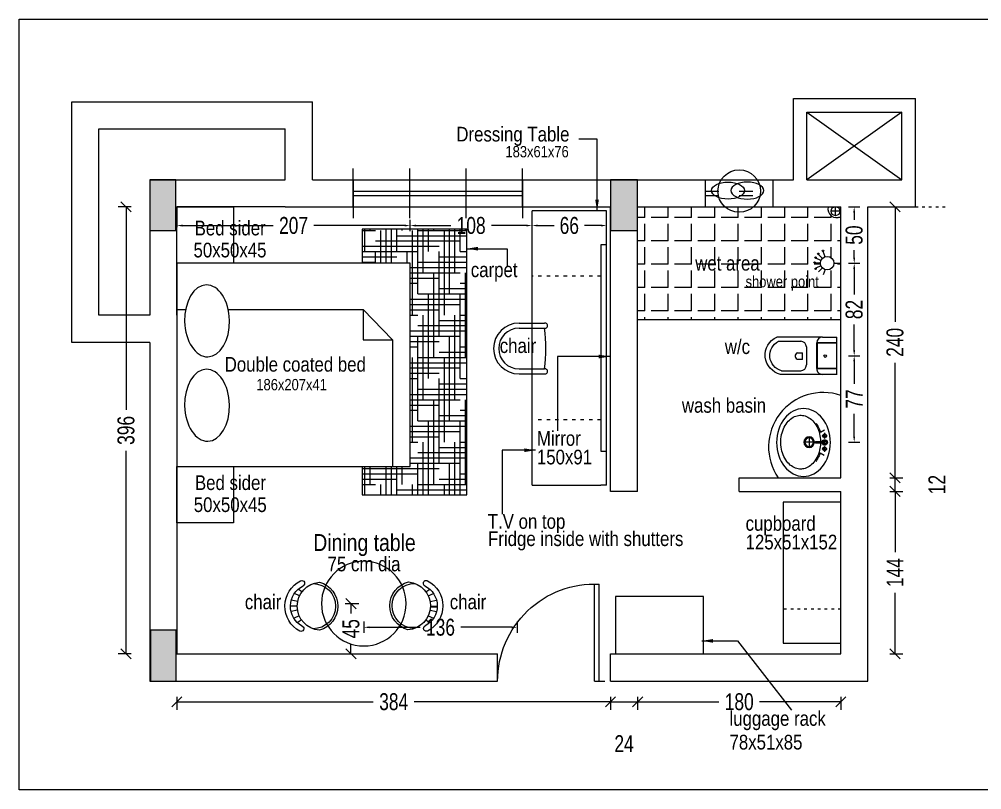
# Model space of a CAD drawing. Header units: inches. Extents: x 84447 to 86181, y 70212 to 70894.
# Drawn here: x 84447 to 85299, y 70212 to 70894 of the extents above; entities that cross this region are included whole.
import ezdxf

# ---------------------------------------------------------------- set-up
doc = ezdxf.new("R2010")
doc.units = ezdxf.units.IN
doc.header["$MEASUREMENT"] = 0
doc.header["$PDMODE"] = 2
doc.linetypes.add('ACAD_ISO03W100', pattern=[30, 12, -18])
doc.layers.add('A-DOOR', color=6, linetype='Continuous')
doc.layers.add('te', color=3, linetype='Continuous')
for name, color, linetype, lineweight in [('Carpet', 9, 'Continuous', 9), ('DIMEN', 4, 'Continuous', 9), ('dimension', 255, 'Continuous', 20), ('furniture', 30, 'Continuous', 15), ('light point', 230, 'Continuous', 20), ('LIGHTNING', 2, 'Continuous', 5), ('sanitary', 5, 'Continuous', 9), ('top plan', 11, 'Continuous', 0), ('win', 1, 'Continuous', 9), ('window', 2, 'Continuous', 13)]:
    doc.layers.add(name, color=color, linetype=linetype, lineweight=lineweight)
doc.styles.get("Standard").update_dxf_attribs({"font": 'swisscl.ttf'})
doc.styles.add('SU2', font='ARIALN.TTF')
doc.dimstyles.new('Copy(2) of Standard', dxfattribs={"dimtxt": 15, "dimasz": 9, "dimexe": 7, "dimexo": 0, "dimgap": 5, "dimtad": 0, "dimdec": 0, "dimzin": 0, "dimdsep": 46, "dimtxsty": 'Standard', "dimblk": 'OBLIQUE', "dimcen": 0.09, "dimclrd": 21, "dimclre": 21, "dimclrt": 230, "dimadec": 0, "dimazin": 0, "dimtfac": 1, "dimtdec": 0, "dimtofl": 0, "dimtmove": 2, "dimatfit": 3, "dimfxl": 0, "dimtolj": 1, "dimtzin": 0, "dimarcsym": 0})
doc.dimstyles.get("Standard").update_dxf_attribs({"dimtxt": 35, "dimasz": 10, "dimexe": 10, "dimexo": 0, "dimgap": 5, "dimtad": 0, "dimdec": 0, "dimzin": 0, "dimdsep": 46, "dimtxsty": 'Standard', "dimcen": 0.09, "dimclrd": 256, "dimclre": 256, "dimclrt": 5, "dimadec": 0, "dimazin": 0, "dimtfac": 1, "dimtdec": 0, "dimtofl": 0, "dimtmove": 2, "dimatfit": 3, "dimfxl": 0, "dimtolj": 1, "dimtzin": 0, "dimarcsym": 0})

# ---------------------------------------------------------------- blocks, each defined once
blk = doc.blocks.new('A$C243461EC')
at = {"layer": 'window', "lineweight": 20}
for p, q in [((5, 0), (5, 83.54)), ((8.84, 0), (8.84, 83.54)), ((8.84, 0), (0, 0))]:
    blk.add_line(p, q, dxfattribs=at)
blk.add_arc((8.84, 0), 83.54, 359.99774, 92.63361, dxfattribs=at)
blk = doc.blocks.new('A$C4F3E53AA')
at = {"lineweight": 13}
blk.add_hatch(color=256, dxfattribs=at).paths.add_polyline_path([(23, 45), (0, 45), (0, 0), (23, 0)])
blk.add_lwpolyline([(0, 0), (23, 0), (23, 45), (0, 45)], close=True, dxfattribs=at)
blk = doc.blocks.new('A$C215045FB')
at = {"layer": 'furniture'}
blk.add_circle((24.42, 18.83), 18.83, dxfattribs=at)
blk.add_ellipse((14.48, 19.25), major_axis=(14.48, 0), ratio=0.523743, dxfattribs=at)
at = {"layer": 'furniture', "extrusion": (0, 0, -1)}
blk.add_ellipse((31.6, 19.25), major_axis=(-14.48, 0), ratio=0.523743, dxfattribs=at)
blk = doc.blocks.new('BED')
at = {"layer": 'furniture'}
h = blk.add_hatch(dxfattribs=at)
h.set_pattern_fill('HOUND', color=256, scale=75, style=0)
h.set_pattern_definition([(0, (-70562.6477, -77286.408), (18.75, 4.6875), [75, -37.5]), (90, (-70562.6477, -77286.408), (-4.6875, -18.75), [75, -37.5])])
h.paths.add_polyline_path([(0, 235.27), (-92.6, 235.27), (-92.6, 205.09), (-50.07, 205.09), (-50.07, 25.09), (-92.6, 25.09), (-92.6, 0), (0, 0)])
for p, q in [((-50.07, 205.09), (-256.71, 205.09)), ((-256.71, 205.09), (-256.71, 25.09)), ((-50.07, 25.09), (-50.07, 205.09)), ((-256.71, 164.19), (-248.97, 164.19)), ((-211.27, 164.19), (-91.8, 164.19)), ((-91.8, 164.19), (-91.8, 137.45)), ((-65.72, 137.45), (-91.8, 164.19)), ((-91.8, 137.45), (-65.72, 137.45)), ((-65.72, 137.45), (-65.72, 25.09)), ((-256.71, 25.09), (-50.07, 25.09))]:
    blk.add_line(p, q, dxfattribs=at)
for points in [[(-256.71, 255.09), (-206.71, 255.09), (-206.71, 205.09), (-256.71, 205.09)], [(-256.71, 25.09), (-206.71, 25.09), (-206.71, -24.91), (-256.71, -24.91)]]:
    blk.add_lwpolyline(points, close=True, dxfattribs=at)
blk.add_lwpolyline([(-92.6, 25.09), (-92.6, 0), (0, 0), (0, 235.27), (-92.6, 235.27), (-92.6, 205.09)], dxfattribs=at)
at = {"layer": 'furniture', "extrusion": (0, 0, -1)}
for centre in [(-229.98, 154.12), (-229.98, 79.37)]:
    blk.add_ellipse(centre, major_axis=(0.74, -31.86), ratio=0.623292, start_param=3.141593, end_param=9.424778, dxfattribs=at)
blk = doc.blocks.new('A$C19484D6F')
at = {"layer": 'sanitary', "linetype": 'Continuous'}
for p, q in [((0, 63.3), (0, 63.24)), ((0, 62.49), (33.02, 62.49)), ((0, 62.49), (0, 49.79)), ((5.08, 44.71), (5.08, 62.43)), ((5.35, 45.56), (5.35, 62.49)), ((27.82, 45.56), (27.82, 62.49)), ((28.19, 44.74), (28.19, 62.49)), ((33.02, 49.79), (33.02, 62.49)), ((0, 49.79), (0, 12.75)), ((5.08, 44.71), (27.94, 44.71)), ((5.16, 45.56), (28.19, 45.56)), ((33.02, 49.79), (33.02, 9.36)), ((24.25, 35.63), (8.33, 35.63)), ((3.25, 13.55), (3.25, 30.55)), ((13.25, 32.05), (19.02, 32.05)), ((13.35, 28.28), (13.35, 32.07)), ((19.18, 27.86), (19.18, 32.07)), ((29.33, 10.92), (29.33, 30.55))]:
    blk.add_line(p, q, dxfattribs=at)
for centre, radius, start, end in [((17.09, 16.69), 17.54, 192.97464, 335.2991), ((16.79, 17.22), 14.03, 195.14763, 333.33708)]:
    blk.add_arc(centre, radius, start, end, dxfattribs=at)
at = {"layer": 'sanitary', "linetype": 'Continuous', "extrusion": (0, 0, -1)}
for centre, major_axis, start_param, end_param in [((16.23, 52.35), (-0.844, 0.844), 0.785398, 7.068583), ((5.08, 49.79), (3.59, 3.59), 2.356194, 3.926991), ((27.94, 49.79), (3.59, 3.59), 0.785398, 2.356194), ((8.33, 30.55), (3.59, 3.59), 3.926991, 5.497787), ((24.25, 30.55), (-3.59, 3.59), 0.785398, 2.356194), ((16.32, 28.57), (-2.08, 2.08), 2.602522, 5.497787)]:
    blk.add_ellipse(centre, major_axis=major_axis, ratio=1, start_param=start_param, end_param=end_param, dxfattribs=at)
blk = doc.blocks.new('A$C65EB3B30')
at = {"layer": 'sanitary'}
for p, q in [((3.44, 0), (-3.44, 0)), ((0, -3.44), (0, 3.44)), ((-0.69, -9.07), (-0.68, -4.77)), ((0.5, -4.77), (0.49, -9.07)), ((-6.82, -7.21), (-8.45, -9.88)), ((-4.96, -9.93), (-5.28, -9.93)), ((-4.96, -10.23), (-5.28, -10.23)), ((-4.54, -9.51), (-4.54, -9.19)), ((-4.54, -10.65), (-4.54, -10.97)), ((-4.25, -10.65), (-4.25, -10.97)), ((-4.24, -9.52), (-4.24, -9.2)), ((-3.83, -10.23), (-3.51, -10.23)), ((-3.82, -9.94), (-3.51, -9.94)), ((3.62, -9.95), (3.3, -9.95)), ((3.61, -10.25), (3.3, -10.25)), ((4.03, -10.67), (4.03, -10.99)), ((4.04, -9.53), (4.04, -9.22)), ((4.33, -9.54), (4.33, -9.22)), ((4.33, -10.67), (4.33, -10.99)), ((4.75, -9.96), (5.07, -9.96)), ((4.75, -10.25), (5.07, -10.25)), ((6.49, -7.32), (8.13, -10))]:
    blk.add_line(p, q, dxfattribs=at)
at = {"layer": 'sanitary', "extrusion": (0, 0, -1)}
for centre, major_axis, ratio, start_param, end_param in [((-0.2, 3.62), (22.04, 0), 0.793103, 3.141593, 9.424778), ((0, 0), (2.43, -2.43), 1, 3.926991, 10.210176), ((0, 0), (1.95, -1.95), 1, 3.926991, 10.210176), ((-0.09, -4.77), (-0.418, -0.418), 1, 0.787847, 3.92944), ((-5.58, -10.08), (0.234, -0.234), 1, 3.926991, 10.210176), ((-4.39, -10.08), (0.837, -0.837), 1, 2.641984, 3.648524), ((-4.39, -10.08), (0.837, -0.837), 1, 1.053848, 2.083044), ((-4.39, -10.08), (-0.418, -0.418), 1, 2.356194490191823, 8.639379797371408), ((-4.4, -11.27), (-0.234, -0.234), 1, 2.356194490165267, 8.639379797344853), ((-4.39, -8.9), (-0.234, -0.234), 1, 2.356194490165267, 8.639379797344853), ((-4.39, -10.08), (-0.837, -0.837), 1, 4.216394, 5.22236), ((-4.39, -10.08), (0.837, -0.837), 1, 4.210787, 5.222527), ((-3.21, -10.09), (-0.234, -0.234), 1, 2.356194490165714, 8.6393797973453), ((-0.11, -10.09), (-1.25, -1.25), 1, 2.701625, 8.299052), ((-0.11, -10.09), (-0.837, -0.837), 1, 2.888231, 8.113961), ((-0.11, -10.09), (0.418, -0.418), 1, 3.926991, 10.210176), ((3, -10.1), (-0.234, -0.234), 1, 2.356194490166713, 8.6393797973463), ((4.18, -10.1), (0.837, -0.837), 1, 1.069194, 2.080934), ((4.18, -10.1), (0.837, -0.837), 1, 2.645599, 3.651564), ((4.18, -10.1), (-0.418, -0.418), 1, 2.356194490191823, 8.639379797371408), ((4.18, -11.29), (0.234, -0.234), 1, 3.926991, 10.210176), ((4.19, -8.92), (0.234, -0.234), 1, 3.926991, 10.210176), ((4.18, -10.1), (-0.837, -0.837), 1, 2.624644, 3.65384), ((4.18, -10.1), (0.837, -0.837), 1, 5.783577, 6.790117), ((5.37, -10.11), (0.234, -0.234), 1, 3.926991, 10.210176)]:
    blk.add_ellipse(centre, major_axis=major_axis, ratio=ratio, start_param=start_param, end_param=end_param, dxfattribs=at)
at = {"layer": 'sanitary'}
for points, knots in [([(-0.69, -7.45), (-2.24, -7.4), (-3.79, -7.2), (-6.98, -6.44), (-8.6, -5.83), (-11.5, -4.31), (-12.77, -3.4), (-14.87, -1.38), (-15.69, -0.29), (-16.88, 1.96), (-17.24, 3.11), (-17.44, 4.66), (-17.47, 5.06), (-17.47, 5.46), (-17.47, 6.61), (-17.26, 7.76), (-16.39, 10.04), (-15.72, 11.17), (-13.94, 13.29), (-12.81, 14.28), (-10.17, 16), (-8.65, 16.73), (-5.37, 17.81), (-3.61, 18.16), (-0.01, 18.45), (1.81, 18.38), (5.35, 17.82), (7.05, 17.34), (10.15, 16.03), (11.55, 15.2), (13.93, 13.32), (14.91, 12.27), (16.4, 10.07), (16.91, 8.93), (17.49, 6.63), (17.56, 5.48), (17.28, 3.18), (16.93, 2.03), (15.76, -0.22), (14.95, -1.32), (12.87, -3.34), (11.6, -4.26), (8.72, -5.79), (7.1, -6.41), (3.81, -7.21), (2.16, -7.42), (0.49, -7.46)], [4.750483, 4.750483, 4.750483, 4.750483, 5.003724, 5.003724, 5.298061, 5.298061, 5.592397, 5.592397, 5.886734, 5.886734, 6.181071, 6.181071, 6.283185, 6.283185, 6.283185, 6.577522, 6.577522, 6.871859, 6.871859, 7.166195, 7.166195, 7.460532, 7.460532, 7.754869, 7.754869, 8.049206, 8.049206, 8.343542, 8.343542, 8.637879, 8.637879, 8.932216, 8.932216, 9.226552, 9.226552, 9.520889, 9.520889, 9.815226, 9.815226, 10.109563, 10.109563, 10.403899, 10.403899, 10.698236, 10.698236, 10.969434, 10.969434, 10.969434, 10.969434]), ([(-6.82, -7.21), (-7.79, -6.92), (-8.72, -6.56), (-10.66, -5.65), (-11.65, -5.07), (-12.54, -4.43)], [5.0810057, 5.0810057, 5.0810057, 5.0810057, 5.2468781, 5.2468781, 5.4466416, 5.4466416, 5.4466416, 5.4466416]), ([(12.37, -4.57), (11.78, -4.97), (11.16, -5.35), (9.27, -6.36), (7.92, -6.91), (6.49, -7.32)], [3.9928489, 3.9928489, 3.9928489, 3.9928489, 4.1215289, 4.1215289, 4.3636767, 4.3636767, 4.3636767, 4.3636767])]:
    blk.add_open_spline(points, degree=3, knots=knots, dxfattribs=at)
blk = doc.blocks.new('*D209')
at = {"layer": 'Defpoints', "color": 0, "transparency": 16777216}
for p in [(85121.21, 70728.18), (85121.21, 70678.18), (85186.26, 70678.18)]:
    blk.add_point(p, dxfattribs=at)
at = {"layer": 'DIMEN', "lineweight": -2, "transparency": 16777216}
for p, q in [((85181.26, 70728.18), (85191.26, 70728.18)), ((85186.26, 70723.18), (85186.26, 70716.59)), ((85186.26, 70683.18), (85186.26, 70689.77)), ((85181.26, 70678.18), (85191.26, 70678.18))]:
    blk.add_line(p, q, dxfattribs=at)
at = {"layer": 'DIMEN', "transparency": 16777216}
for points in [[(85185.43, 70723.18), (85187.1, 70723.18), (85186.26, 70728.18)], [(85185.43, 70683.18), (85187.1, 70683.18), (85186.26, 70678.18)]]:
    blk.add_solid(points, dxfattribs=at)
at = {"layer": 'DIMEN', "color": 5, "transparency": 16777216, "insert": (85186.26, 70703.18), "char_height": 15, "attachment_point": 5, "rotation": 90}
blk.add_mtext('\\A1;50', dxfattribs=at)
blk = doc.blocks.new('*D210')
at = {"layer": 'Defpoints', "color": 0, "transparency": 16777216}
for p in [(85121.21, 70678.18), (85117.58, 70596.32), (85186.26, 70596.32)]:
    blk.add_point(p, dxfattribs=at)
at = {"layer": 'DIMEN', "lineweight": -2, "transparency": 16777216}
for p, q in [((85181.26, 70678.18), (85191.26, 70678.18)), ((85186.26, 70673.18), (85186.26, 70650.64)), ((85186.26, 70601.32), (85186.26, 70623.85)), ((85181.26, 70596.32), (85191.26, 70596.32))]:
    blk.add_line(p, q, dxfattribs=at)
at = {"layer": 'DIMEN', "transparency": 16777216}
for points in [[(85185.43, 70673.18), (85187.1, 70673.18), (85186.26, 70678.18)], [(85185.43, 70601.32), (85187.1, 70601.32), (85186.26, 70596.32)]]:
    blk.add_solid(points, dxfattribs=at)
at = {"layer": 'DIMEN', "color": 5, "transparency": 16777216, "insert": (85186.26, 70637.25), "char_height": 15, "attachment_point": 5, "rotation": 90}
blk.add_mtext('\\A1;82', dxfattribs=at)
blk = doc.blocks.new('*D211')
at = {"layer": 'Defpoints', "color": 0, "transparency": 16777216}
for p in [(85117.58, 70596.32), (85093.08, 70519.73), (85186.26, 70519.73)]:
    blk.add_point(p, dxfattribs=at)
at = {"layer": 'DIMEN', "lineweight": -2, "transparency": 16777216}
for p, q in [((85181.26, 70596.32), (85191.26, 70596.32)), ((85186.26, 70591.32), (85186.26, 70571.31)), ((85186.26, 70524.73), (85186.26, 70544.73)), ((85181.26, 70519.73), (85191.26, 70519.73))]:
    blk.add_line(p, q, dxfattribs=at)
at = {"layer": 'DIMEN', "transparency": 16777216}
for points in [[(85185.43, 70591.32), (85187.1, 70591.32), (85186.26, 70596.32)], [(85185.43, 70524.73), (85187.1, 70524.73), (85186.26, 70519.73)]]:
    blk.add_solid(points, dxfattribs=at)
at = {"layer": 'DIMEN', "color": 5, "transparency": 16777216, "insert": (85186.26, 70558.02), "char_height": 15, "attachment_point": 5, "rotation": 90}
blk.add_mtext('\\A1;77', dxfattribs=at)
blk = doc.blocks.new('A$C09605BBA')
at = {"layer": 'furniture'}
for p, q in [((12.95, 44.42), (8.32, 46.54)), ((14.97, 47.94), (11.6, 50.34)), ((124.82, 47.83), (128.16, 50.27)), ((126.9, 44.34), (131.49, 46.52)), ((11.02, 35.28), (4.98, 35.19)), ((5.01, 34.39), (11.05, 34.48)), ((11.38, 39.45), (5.63, 40.52)), ((128.54, 39.39), (134.27, 40.54)), ((128.95, 35.22), (134.99, 35.22)), ((11.37, 31.71), (5.62, 30.65)), ((12.94, 26.73), (8.31, 24.62)), ((127.15, 26.65), (131.81, 24.61)), ((128.65, 31.65), (134.41, 30.67)), ((14.96, 23.22), (11.59, 20.82)), ((125.17, 23.11), (128.58, 20.76))]:
    blk.add_line(p, q, dxfattribs=at)
blk.add_circle((70.02, 37.5), 37.5, dxfattribs=at)
for centre, radius, start, end in [((24.98, 35.47), 25, 116.92647, 242.87385), ((24.98, 35.47), 20, 116.92647, 242.42677), ((32.33, 35.57), 21.31, 95.19873, 266.39016), ((14.79, 55.53), 2.5, 296.92647, 116.92647), ((24.98, 35.47), 20, 270.79444, 90.79444), ((24.98, 35.47), 22, 285.84839, 75.7405), ((114.99, 35.22), 22, 105.05395, 254.94605), ((114.99, 35.22), 20, 90, 270), ((107.64, 35.22), 21.31, 274.40429, 85.59571), ((124.9, 55.42), 2.5, 63.86798, 243.86798), ((114.99, 35.22), 20, 298.36767, 63.86798), ((114.99, 35.22), 25, 297.9206, 63.86798), ((14.65, 15.48), 2.5, 244.69509, 64.62756), ((125.6, 15.38), 2.5, 116.16688, 296.09935)]:
    blk.add_arc(centre, radius, start, end, dxfattribs=at)
blk = doc.blocks.new('dress')
at = {"layer": 'furniture'}
for p, q in [((-63.5, 0), (-63.5, 243)), ((-2.5, 243), (-63.5, 243)), ((2.5, 243), (-2.5, 243)), ((2.5, 0), (2.5, 243)), ((-75.04, 143.52), (-52.54, 143.52)), ((-75.04, 139.02), (-52.54, 139.02)), ((-75.04, 103.02), (-52.54, 103.02)), ((-75.04, 98.52), (-52.54, 98.52)), ((-63.5, 0), (-2.5, 0)), ((2.5, 0), (-2.5, 0))]:
    blk.add_line(p, q, dxfattribs=at)
for centre, radius, start, end in [((-75.04, 121.02), 22.5, 90, 270), ((-75.04, 121.02), 18, 90, 270), ((-52.05, 141.27), 2.3, 257.80289, 102.19711), ((-169.06, 121.02), 117.91, 351.21865, 8.78135), ((-52.05, 100.77), 2.3, 257.80289, 102.19711)]:
    blk.add_arc(centre, radius, start, end, dxfattribs=at)
at = {"layer": 'LIGHTNING', "linetype": 'ACAD_ISO03W100', "ltscale": 0.25}
for p, q in [((-2.5, 185), (-63.5, 185)), ((-2.5, 58), (-62.5, 58))]:
    blk.add_line(p, q, dxfattribs=at)
at = {"layer": 'win'}
blk.add_lwpolyline([(-2.5, 213), (-2.5, 30), (2.5, 30), (2.5, 213)], close=True, dxfattribs=at)
blk = doc.blocks.new('*D212')
at = {"layer": 'Defpoints', "color": 0, "transparency": 16777216}
for p in [(84793.08, 70711.62), (84586.44, 70580.87), (84793.08, 70580.87)]:
    blk.add_point(p, dxfattribs=at)
at = {"layer": 'DIMEN', "lineweight": -2, "transparency": 16777216}
for p, q in [((84586.44, 70706.62), (84586.44, 70716.62)), ((84793.08, 70706.62), (84793.08, 70716.62)), ((84591.44, 70711.62), (84671.73, 70711.62)), ((84788.08, 70711.62), (84707.79, 70711.62))]:
    blk.add_line(p, q, dxfattribs=at)
at = {"layer": 'DIMEN', "transparency": 16777216}
for points in [[(84591.44, 70712.46), (84591.44, 70710.79), (84586.44, 70711.62)], [(84788.08, 70712.46), (84788.08, 70710.79), (84793.08, 70711.62)]]:
    blk.add_solid(points, dxfattribs=at)
at = {"layer": 'DIMEN', "color": 5, "transparency": 16777216, "insert": (84689.76, 70711.62), "char_height": 15, "attachment_point": 5}
blk.add_mtext('\\A1;207', dxfattribs=at)
blk = doc.blocks.new('*D213')
at = {"layer": 'Defpoints', "color": 0, "transparency": 16777216}
for p in [(84900.96, 70711.62), (84900.96, 70632.46), (84793.08, 70580.87)]:
    blk.add_point(p, dxfattribs=at)
at = {"layer": 'DIMEN', "lineweight": -2, "transparency": 16777216}
for p, q in [((84793.08, 70706.62), (84793.08, 70716.62)), ((84900.96, 70706.62), (84900.96, 70716.62)), ((84798.08, 70711.62), (84829.1, 70711.62)), ((84895.96, 70711.62), (84864.94, 70711.62))]:
    blk.add_line(p, q, dxfattribs=at)
at = {"layer": 'DIMEN', "transparency": 16777216}
for points in [[(84798.08, 70712.46), (84798.08, 70710.79), (84793.08, 70711.62)], [(84895.96, 70712.46), (84895.96, 70710.79), (84900.96, 70711.62)]]:
    blk.add_solid(points, dxfattribs=at)
at = {"layer": 'DIMEN', "color": 5, "transparency": 16777216, "insert": (84847.02, 70711.62), "char_height": 15, "attachment_point": 5}
blk.add_mtext('\\A1;108', dxfattribs=at)
blk = doc.blocks.new('*D214')
at = {"layer": 'Defpoints', "color": 0, "transparency": 16777216}
for p in [(84966.96, 70711.62), (84900.96, 70632.46), (84966.96, 70632.46)]:
    blk.add_point(p, dxfattribs=at)
at = {"layer": 'DIMEN', "lineweight": -2, "transparency": 16777216}
for p, q in [((84900.96, 70706.62), (84900.96, 70716.62)), ((84966.96, 70706.62), (84966.96, 70716.62)), ((84905.96, 70711.62), (84920.52, 70711.62)), ((84961.96, 70711.62), (84947.39, 70711.62))]:
    blk.add_line(p, q, dxfattribs=at)
at = {"layer": 'DIMEN', "transparency": 16777216}
for points in [[(84905.96, 70712.46), (84905.96, 70710.79), (84900.96, 70711.62)], [(84961.96, 70712.46), (84961.96, 70710.79), (84966.96, 70711.62)]]:
    blk.add_solid(points, dxfattribs=at)
at = {"layer": 'DIMEN', "color": 5, "transparency": 16777216, "insert": (84933.96, 70711.62), "char_height": 15, "attachment_point": 5}
blk.add_mtext('\\A1;66', dxfattribs=at)
blk = doc.blocks.new('*D215')
at = {"layer": 'Defpoints', "color": 0, "transparency": 16777216}
for p in [(84751.87, 70380.72), (84887.88, 70376.74), (84751.87, 70355.75)]:
    blk.add_point(p, dxfattribs=at)
at = {"layer": 'DIMEN', "lineweight": -2, "transparency": 16777216}
for p, q in [((84751.87, 70360.75), (84751.87, 70350.75)), ((84756.87, 70355.75), (84801.94, 70355.75)), ((84882.88, 70355.75), (84837.81, 70355.75)), ((84887.88, 70360.75), (84887.88, 70350.75))]:
    blk.add_line(p, q, dxfattribs=at)
at = {"layer": 'DIMEN', "transparency": 16777216}
for points in [[(84756.87, 70356.58), (84756.87, 70354.92), (84751.87, 70355.75)], [(84882.88, 70356.58), (84882.88, 70354.92), (84887.88, 70355.75)]]:
    blk.add_solid(points, dxfattribs=at)
at = {"layer": 'DIMEN', "color": 5, "transparency": 16777216, "insert": (84819.88, 70355.75), "char_height": 15, "attachment_point": 5}
blk.add_mtext('\\A1;136', dxfattribs=at)
blk = doc.blocks.new('_Oblique')
at = {"color": 0, "linetype": 'ByBlock', "lineweight": -2}
blk.add_line((-0.5, -0.5), (0.5, 0.5), dxfattribs=at)
blk = doc.blocks.new('*D216')
at = {"layer": 'Defpoints', "color": 0, "transparency": 16777216}
for p in [(84733.68, 70376.72), (84740.59, 70376.72), (84735.18, 70332.18)]:
    blk.add_point(p, dxfattribs=at)
at = {"layer": 'furniture', "color": 21, "lineweight": -2, "transparency": 16777216}
for p, q in [((84735.59, 70376.72), (84747.59, 70376.72)), ((84740.59, 70376.72), (84740.59, 70367.93)), ((84740.59, 70332.18), (84740.59, 70340.97)), ((84735.59, 70332.18), (84747.59, 70332.18))]:
    blk.add_line(p, q, dxfattribs=at)
at = {"layer": 'furniture', "color": 21, "lineweight": -2, "transparency": 16777216, "xscale": 9, "yscale": 9, "zscale": 9}
for p, rotation in [((84740.59, 70376.72), 90), ((84740.59, 70332.18), 270)]:
    blk.add_blockref('_Oblique', p, dxfattribs=dict(at, rotation=rotation))
at = {"layer": 'furniture', "color": 230, "transparency": 16777216, "insert": (84740.59, 70354.45), "char_height": 15, "attachment_point": 5, "rotation": 90}
blk.add_mtext('\\A1;45', dxfattribs=at)
blk = doc.blocks.new('*D367')
at = {"layer": 'Defpoints', "color": 0, "transparency": 16777216}
for p in [(84541.4, 70728.18), (84586.44, 70728.18), (84586.44, 70332.18)]:
    blk.add_point(p, dxfattribs=at)
at = {"layer": 'dimension', "color": 21, "lineweight": -2, "transparency": 16777216}
for p, q in [((84545.9, 70728.18), (84534.4, 70728.18)), ((84541.4, 70728.18), (84541.4, 70548.29)), ((84541.4, 70332.18), (84541.4, 70512.07)), ((84545.9, 70332.18), (84534.4, 70332.18))]:
    blk.add_line(p, q, dxfattribs=at)
at = {"layer": 'dimension', "color": 21, "lineweight": -2, "transparency": 16777216, "xscale": 9, "yscale": 9, "zscale": 9}
for p, rotation in [((84541.4, 70728.18), 90), ((84541.4, 70332.18), 270)]:
    blk.add_blockref('_Oblique', p, dxfattribs=dict(at, rotation=rotation))
at = {"layer": 'dimension', "color": 230, "transparency": 16777216, "insert": (84541.4, 70530.18), "char_height": 15, "attachment_point": 5, "rotation": 90}
blk.add_mtext('\\A1;396', dxfattribs=at)
blk = doc.blocks.new('*D368')
at = {"layer": 'Defpoints', "color": 0, "transparency": 16777216}
for p in [(84586.44, 70476.18), (84970.44, 70476.18), (84586.44, 70289.76)]:
    blk.add_point(p, dxfattribs=at)
at = {"layer": 'dimension', "color": 21, "lineweight": -2, "transparency": 16777216}
for p, q in [((84586.44, 70294.26), (84586.44, 70282.76)), ((84586.44, 70289.76), (84760.25, 70289.76)), ((84970.44, 70289.76), (84796.62, 70289.76)), ((84970.44, 70294.26), (84970.44, 70282.76))]:
    blk.add_line(p, q, dxfattribs=at)
at = {"layer": 'dimension', "color": 21, "lineweight": -2, "transparency": 16777216, "xscale": 9, "yscale": 9, "zscale": 9, "rotation": 180}
blk.add_blockref('_Oblique', (84586.44, 70289.76), dxfattribs=at)
at = {"layer": 'dimension', "color": 21, "lineweight": -2, "transparency": 16777216, "xscale": 9, "yscale": 9, "zscale": 9}
blk.add_blockref('_Oblique', (84970.44, 70289.76), dxfattribs=at)
at = {"layer": 'dimension', "color": 230, "transparency": 16777216, "insert": (84778.44, 70289.76), "char_height": 15, "attachment_point": 5}
blk.add_mtext('\\A1;384', dxfattribs=at)
blk = doc.blocks.new('*D369')
at = {"layer": 'Defpoints', "color": 0, "transparency": 16777216}
for p in [(84970.44, 70476.18), (84994.44, 70476.18), (84994.44, 70289.76)]:
    blk.add_point(p, dxfattribs=at)
at = {"layer": 'dimension', "color": 21, "lineweight": -2, "transparency": 16777216}
for p, q in [((84970.44, 70294.26), (84970.44, 70282.76)), ((84970.44, 70289.76), (84994.44, 70289.76)), ((84994.44, 70294.26), (84994.44, 70282.76))]:
    blk.add_line(p, q, dxfattribs=at)
at = {"layer": 'dimension', "color": 21, "lineweight": -2, "transparency": 16777216, "xscale": 9, "yscale": 9, "zscale": 9, "rotation": 180}
blk.add_blockref('_Oblique', (84970.44, 70289.76), dxfattribs=at)
at = {"layer": 'dimension', "color": 21, "lineweight": -2, "transparency": 16777216, "xscale": 9, "yscale": 9, "zscale": 9}
blk.add_blockref('_Oblique', (84994.44, 70289.76), dxfattribs=at)
at = {"layer": 'dimension', "color": 230, "transparency": 16777216, "insert": (84982.44, 70252.67), "char_height": 15, "attachment_point": 5}
blk.add_mtext('\\A1;24', dxfattribs=at)
blk = doc.blocks.new('*D370')
at = {"layer": 'Defpoints', "color": 0, "transparency": 16777216}
for p in [(84994.44, 70476.18), (85174.44, 70332.18), (85174.44, 70289.76)]:
    blk.add_point(p, dxfattribs=at)
at = {"layer": 'dimension', "color": 21, "lineweight": -2, "transparency": 16777216}
for p, q in [((84994.44, 70294.26), (84994.44, 70282.76)), ((84994.44, 70289.76), (85066.5, 70289.76)), ((85174.44, 70289.76), (85102.37, 70289.76)), ((85174.44, 70294.26), (85174.44, 70282.76))]:
    blk.add_line(p, q, dxfattribs=at)
at = {"layer": 'dimension', "color": 21, "lineweight": -2, "transparency": 16777216, "xscale": 9, "yscale": 9, "zscale": 9, "rotation": 180}
blk.add_blockref('_Oblique', (84994.44, 70289.76), dxfattribs=at)
at = {"layer": 'dimension', "color": 21, "lineweight": -2, "transparency": 16777216, "xscale": 9, "yscale": 9, "zscale": 9}
blk.add_blockref('_Oblique', (85174.44, 70289.76), dxfattribs=at)
at = {"layer": 'dimension', "color": 230, "transparency": 16777216, "insert": (85084.44, 70289.76), "char_height": 15, "attachment_point": 5}
blk.add_mtext('\\A1;180', dxfattribs=at)
blk = doc.blocks.new('*D371')
at = {"layer": 'Defpoints', "color": 0, "transparency": 16777216}
for p in [(85174.44, 70476.18), (85174.44, 70332.18), (85222.41, 70332.18)]:
    blk.add_point(p, dxfattribs=at)
at = {"layer": 'dimension', "color": 21, "lineweight": -2, "transparency": 16777216}
for p, q in [((85217.91, 70476.18), (85229.41, 70476.18)), ((85222.41, 70476.18), (85222.41, 70422.18)), ((85222.41, 70332.18), (85222.41, 70386.18)), ((85217.91, 70332.18), (85229.41, 70332.18))]:
    blk.add_line(p, q, dxfattribs=at)
at = {"layer": 'dimension', "color": 21, "lineweight": -2, "transparency": 16777216, "xscale": 9, "yscale": 9, "zscale": 9}
for p, rotation in [((85222.41, 70476.18), 90), ((85222.41, 70332.18), 270)]:
    blk.add_blockref('_Oblique', p, dxfattribs=dict(at, rotation=rotation))
at = {"layer": 'dimension', "color": 230, "transparency": 16777216, "insert": (85222.41, 70404.18), "char_height": 15, "attachment_point": 5, "rotation": 90}
blk.add_mtext('\\A1;144', dxfattribs=at)
blk = doc.blocks.new('*D372')
at = {"layer": 'Defpoints', "color": 0, "transparency": 16777216}
for p in [(85174.44, 70488.18), (85222.41, 70488.18), (85174.44, 70476.18)]:
    blk.add_point(p, dxfattribs=at)
at = {"layer": 'dimension', "color": 21, "lineweight": -2, "transparency": 16777216}
for p, q in [((85217.91, 70488.18), (85229.41, 70488.18)), ((85222.41, 70476.18), (85222.41, 70488.18)), ((85217.91, 70476.18), (85229.41, 70476.18))]:
    blk.add_line(p, q, dxfattribs=at)
at = {"layer": 'dimension', "color": 21, "lineweight": -2, "transparency": 16777216, "xscale": 9, "yscale": 9, "zscale": 9}
for p, rotation in [((85222.41, 70488.18), 90), ((85222.41, 70476.18), 270)]:
    blk.add_blockref('_Oblique', p, dxfattribs=dict(at, rotation=rotation))
at = {"layer": 'dimension', "color": 230, "transparency": 16777216, "insert": (85259.5, 70482.18), "char_height": 15, "attachment_point": 5, "rotation": 90}
blk.add_mtext('\\A1;12', dxfattribs=at)
blk = doc.blocks.new('*D373')
at = {"layer": 'Defpoints', "color": 0, "transparency": 16777216}
for p in [(85174.44, 70728.18), (85222.41, 70728.18), (85174.44, 70488.18)]:
    blk.add_point(p, dxfattribs=at)
at = {"layer": 'dimension', "color": 21, "lineweight": -2, "transparency": 16777216}
for p, q in [((85217.91, 70728.18), (85229.41, 70728.18)), ((85222.41, 70728.18), (85222.41, 70626.28)), ((85222.41, 70488.18), (85222.41, 70590.08)), ((85217.91, 70488.18), (85229.41, 70488.18))]:
    blk.add_line(p, q, dxfattribs=at)
at = {"layer": 'dimension', "color": 21, "lineweight": -2, "transparency": 16777216, "xscale": 9, "yscale": 9, "zscale": 9}
for p, rotation in [((85222.41, 70728.18), 90), ((85222.41, 70488.18), 270)]:
    blk.add_blockref('_Oblique', p, dxfattribs=dict(at, rotation=rotation))
at = {"layer": 'dimension', "color": 230, "transparency": 16777216, "insert": (85222.41, 70608.18), "char_height": 15, "attachment_point": 5, "rotation": 90}
blk.add_mtext('\\A1;240', dxfattribs=at)

msp = doc.modelspace()

# ---------------------------------------------------------------- hatches: boundary and pattern name
at = {"layer": 'Carpet', "lineweight": 13}
msp.add_hatch(color=256, dxfattribs=at).paths.add_polyline_path([(84994.44, 70752.18), (84970.44, 70752.18), (84970.44, 70707.18), (84994.44, 70707.18)])
at = {"layer": 'Carpet'}
h = msp.add_hatch(dxfattribs=at)
h.set_pattern_fill('ANGLE', color=256, scale=75, style=0)
h.set_pattern_definition([(180, (154837.179, -6563.16), (0, 20.625), [15, -5.625]), (90, (154837.179, -6563.16), (20.625, 1e-15), [15, -5.625])])
h.paths.add_polyline_path([(84994.44, 70728.18), (85054.44, 70728.18), (85114.44, 70728.18), (85163.13, 70728.18, 0.625621), (85174.44, 70719.44), (85174.44, 70678.18), (85168.32, 70678.18, 0.517532), (85160.42, 70683.98), (85158.85, 70688.7, 0.322823), (85159.28, 70689.3, 1), (85158.01, 70689.3, 0.511918), (85158.85, 70688.7), (85160.42, 70683.98, 0.116434), (85158.08, 70682.53), (85154.56, 70686.05, 0.322823), (85154.99, 70686.65, 1), (85153.72, 70686.65, 0.511918), (85154.56, 70686.05), (85158.08, 70682.53, 0.095415), (85156.81, 70680.65), (85152.23, 70682.61, 0.322823), (85152.67, 70683.21, 1), (85151.39, 70683.21, 0.511918), (85152.23, 70682.61), (85156.81, 70680.65, 0.10157), (85156.32, 70678.29), (85151.34, 70678.29, 0.322823), (85151.78, 70678.89, 1), (85150.51, 70678.89, 0.511918), (85151.34, 70678.29), (85156.32, 70678.29, 0.10157), (85156.81, 70675.92), (85152.23, 70673.96, 0.511918), (85151.39, 70673.36, 1), (85152.67, 70673.36, 0.322823), (85152.23, 70673.96), (85156.81, 70675.92, 0.808228), (85168.32, 70678.18), (85174.44, 70678.18), (85174.44, 70628.18), (84994.44, 70628.18)])
h.paths.add_polyline_path([(85169.57, 70669.47), (85087.53, 70669.47), (85087.53, 70650.56), (85169.57, 70650.56)], flags=24)
h.paths.add_polyline_path([(85112.2, 70687.99), (85042.21, 70687.99), (85042.21, 70668.03), (85112.2, 70668.03)], flags=24)

# ---------------------------------------------------------------- linework, layer by layer
msp.add_lwpolyline([(84446.84, 70894.39), (86181.25, 70894.39), (86181.25, 70211.85), (84446.84, 70211.85)], close=True)
at = {"layer": 'furniture'}
for points in [[(85123.44, 70466.72), (85123.44, 70341.72), (85174.44, 70341.72), (85174.44, 70466.72)], [(84974.81, 70332.18), (85052.81, 70332.18), (85052.81, 70383.18), (84974.81, 70383.18)]]:
    msp.add_lwpolyline(points, close=True, dxfattribs=at)
at = {"layer": 'sanitary'}
msp.add_line((85174.44, 70628.18), (84994.44, 70628.18), dxfattribs=at)
msp.add_arc((85158.78, 70515.41), 48.36, 71.1072, 214.26997, dxfattribs=at)
at = {"layer": 'top plan'}
for p, q in [((85173.67, 70724.37), (85165.72, 70724.37)), ((85169.7, 70720.39), (85169.7, 70728.35)), ((85160.42, 70683.98), (85158.85, 70688.7)), ((85156.81, 70680.65), (85152.23, 70682.61)), ((85158.08, 70682.53), (85154.56, 70686.05)), ((85156.32, 70678.29), (85151.34, 70678.29)), ((85156.81, 70675.92), (85152.23, 70673.96)), ((85156.32, 70678.29), (85153.32, 70678.29)), ((85158.08, 70674.04), (85154.56, 70670.52)), ((85160.42, 70672.59), (85158.85, 70667.87)), ((85168.32, 70678.18), (85174.44, 70678.18))]:
    msp.add_line(p, q, dxfattribs=at)
for centre, radius in [((85169.7, 70724.37), 3.98), ((85158.65, 70689.3), 0.636), ((85151.14, 70678.89), 0.636), ((85152.03, 70683.21), 0.636), ((85154.36, 70686.65), 0.636), ((85162.32, 70678.29), 6), ((85152.03, 70673.36), 0.636)]:
    msp.add_circle(centre, radius, dxfattribs=at)
msp.add_arc((85170.91, 70726.56), 7.95, 168.23286, 295.10629, dxfattribs=at)
at = {"layer": 'win'}
for p, q in [((85132.44, 70824.18), (85240.44, 70824.18)), ((85132.44, 70752.18), (85132.44, 70824.18)), ((85240.44, 70728.18), (85240.44, 70824.18)), ((84493.44, 70608.18), (84493.44, 70821.18)), ((84493.44, 70821.18), (84706.44, 70821.18)), ((84706.44, 70752.18), (84706.44, 70821.18)), ((85144.44, 70812.18), (85228.44, 70812.18)), ((85144.44, 70752.18), (85144.44, 70812.18)), ((85144.44, 70812.18), (85228.44, 70752.18)), ((85228.44, 70812.18), (85144.44, 70752.18)), ((85228.44, 70752.18), (85228.44, 70812.18)), ((84517.44, 70632.18), (84517.44, 70797.18)), ((84517.44, 70797.18), (84682.44, 70797.18)), ((84682.44, 70752.18), (84682.44, 70797.18)), ((84562.44, 70752.18), (84682.44, 70752.18)), ((84562.44, 70752.18), (84562.44, 70632.18)), ((84706.44, 70752.18), (84742.44, 70752.18)), ((84742.44, 70752.18), (84742.44, 70728.18)), ((84742.44, 70752.18), (84742.44, 70728.18)), ((84742.44, 70752.18), (84742.44, 70728.18)), ((84742.44, 70752.18), (84892.44, 70752.18)), ((84742.44, 70728.18), (84742.44, 70752.18)), ((84742.44, 70752.18), (84742.44, 70728.18)), ((84742.44, 70752.18), (84742.44, 70728.18)), ((84853.44, 70752.18), (85054.44, 70752.18)), ((84892.44, 70752.18), (84892.44, 70728.18)), ((84892.44, 70752.18), (84892.44, 70728.18)), ((84892.44, 70752.18), (84892.44, 70728.18)), ((84892.44, 70728.18), (84892.44, 70752.18)), ((84892.44, 70752.18), (84892.44, 70728.18)), ((84892.44, 70752.18), (84892.44, 70728.18)), ((85054.44, 70728.18), (85054.44, 70752.18)), ((85054.44, 70752.18), (85114.44, 70752.18)), ((85114.44, 70752.18), (85132.44, 70752.18)), ((85114.44, 70728.18), (85114.44, 70752.18)), ((85144.44, 70752.18), (85174.44, 70752.18)), ((85174.44, 70752.18), (85198.44, 70752.18)), ((85198.44, 70752.18), (85228.44, 70752.18)), ((84742.44, 70742.18), (84892.44, 70742.18)), ((84742.44, 70738.18), (84892.44, 70738.18)), ((84586.44, 70632.18), (84586.44, 70728.18)), ((84682.44, 70728.18), (84586.44, 70728.18)), ((84682.44, 70728.18), (84742.44, 70728.18)), ((84742.44, 70728.18), (84892.44, 70728.18)), ((84853.44, 70728.18), (84970.44, 70728.18)), ((84970.44, 70476.18), (84970.44, 70728.18)), ((84994.44, 70476.18), (84994.44, 70728.18)), ((84994.44, 70728.18), (85054.44, 70728.18)), ((85054.44, 70728.18), (85114.44, 70728.18)), ((85114.44, 70728.18), (85174.44, 70728.18)), ((85174.44, 70488.18), (85174.44, 70728.18)), ((85198.44, 70728.18), (85240.44, 70728.18)), ((85198.44, 70308.18), (85198.44, 70728.18)), ((84562.44, 70632.18), (84517.44, 70632.18)), ((84586.44, 70632.18), (84586.44, 70332.18)), ((84562.44, 70608.18), (84493.44, 70608.18)), ((84562.44, 70608.18), (84562.44, 70308.18)), ((85084.44, 70476.18), (85084.44, 70488.18)), ((85084.44, 70488.18), (85174.44, 70488.18)), ((84994.44, 70476.18), (84970.44, 70476.18)), ((85084.44, 70476.18), (85174.44, 70476.18)), ((85174.44, 70332.18), (85174.44, 70476.18)), ((84586.44, 70332.18), (84870.44, 70332.18)), ((84870.44, 70308.18), (84870.44, 70332.18)), ((84970.44, 70308.18), (84970.44, 70332.18)), ((84970.44, 70332.18), (85174.44, 70332.18)), ((84562.44, 70308.18), (84844.44, 70308.18)), ((84844.44, 70308.18), (84870.44, 70308.18)), ((84970.44, 70308.18), (85198.44, 70308.18))]:
    msp.add_line(p, q, dxfattribs=at)
at = {"layer": 'win', "lineweight": 13}
for p, q in [((84742.44, 70752.18), (84742.44, 70762.18)), ((84792.44, 70762.18), (84792.44, 70718.18)), ((84842.44, 70762.18), (84842.44, 70718.18)), ((84892.44, 70752.18), (84892.44, 70762.18)), ((84562.44, 70752.18), (84562.44, 70710.18)), ((84586.44, 70728.18), (84586.44, 70710.18)), ((84742.44, 70728.18), (84742.44, 70718.18)), ((84892.44, 70728.18), (84892.44, 70718.18))]:
    msp.add_line(p, q, dxfattribs=at)
at = {"layer": 'win', "linetype": 'ACAD_ISO03W100'}
for p, q in [((85054.44, 70742.18), (85114.44, 70742.18)), ((85054.44, 70738.18), (85114.44, 70738.18))]:
    msp.add_line(p, q, dxfattribs=at)
at = {"layer": 'win', "linetype": 'ACAD_ISO03W100', "ltscale": 0.2}
for p, q in [((85240.44, 70728.18), (85269.96, 70728.18)), ((85174.44, 70371.72), (85123.44, 70371.72))]:
    msp.add_line(p, q, dxfattribs=at)
at = {"layer": 'win', "lineweight": 13}
msp.add_lwpolyline([(84970.44, 70707.18), (84994.44, 70707.18), (84994.44, 70752.18), (84970.44, 70752.18)], close=True, dxfattribs=at)

# ---------------------------------------------------------------- block references
at = {"layer": 'A-DOOR', "lineweight": 13, "xscale": -1.028500000000349, "yscale": 1.028500000000349, "zscale": 1.0285}
msp.add_blockref('A$C243461EC', (84965.45, 70308.18), dxfattribs=at)
at = {"layer": 'DIMEN'}
msp.add_blockref('A$C215045FB', (85060.02, 70723.35), dxfattribs=at)
at = {"layer": 'furniture'}
for name, p in [('BED', (84843.15, 70473.09)), ('dress', (84964.46, 70481.67))]:
    msp.add_blockref(name, p, dxfattribs=at)
at = {"layer": 'light point', "xscale": -1}
msp.add_blockref('A$C09605BBA', (84822, 70339.22), dxfattribs=at)
at = {"layer": 'sanitary', "ltscale": 0.5, "xscale": -1, "rotation": 270}
msp.add_blockref('A$C19484D6F', (85108.31, 70579.81), dxfattribs=at)
at = {"layer": 'sanitary', "ltscale": 0.5, "xscale": 1.363636363632395, "yscale": 1.363636363646947, "zscale": 1.363636363636364, "rotation": 90}
msp.add_blockref('A$C65EB3B30', (85146.31, 70519.73), dxfattribs=at)
at = {"layer": 'win', "lineweight": 13}
for p in [(84562.44, 70707.18), (84562.94, 70308.18)]:
    msp.add_blockref('A$C4F3E53AA', p, dxfattribs=at)

# ---------------------------------------------------------------- texts
at = {"layer": 'te', "width": 265.5771, "style": 'SU2'}
for s, insert, char_height, attachment_point in [('Dressing Table ', (84934.08, 70799.1), 13, 3), ('183x61x76', (84933.45, 70782.1), 10, 3), ('Bed sider', (84602.17, 70715.93), 13, 1), ('50x50x45', (84601.17, 70696.43), 13, 1), ('wet area', (85045.46, 70684.74), 13, 1), ('carpet', (84846.73, 70678.94), 13, 1), ('shower point', (85090.03, 70666.97), 10, 1), ('chair', (84872.36, 70611.75), 13, 1), ('w/c', (85071.68, 70610.84), 13, 1), ('Double coated bed', (84628.81, 70595.22), 13, 1), ('186x207x41', (84656.81, 70575.72), 10, 1), ('wash basin', (85033.68, 70558.84), 13, 1), ('Mirror', (84905.26, 70529.57), 13, 1), ('150x91', (84905.26, 70513.07), 13, 1), ('Bed sider', (84602.41, 70490.37), 13, 1), ('50x50x45', (84601.41, 70470.87), 13, 1), ('T.V on top', (84861.74, 70456.07), 13, 1), ('cupboard', (85090.08, 70454.28), 13, 1), ('Fridge inside with shutters', (84861.99, 70440.75), 13, 1), ('Dining table', (84797.95, 70438.34), 15, 3), ('125x51x152', (85090.08, 70437.78), 13, 1), ('75 cm dia', (84784.45, 70418.34), 13, 3), ('chair', (84678.9, 70384.77), 13, 3), ('chair', (84860.4, 70384.77), 13, 3), ('luggage rack', (85075.84, 70281.5), 13, 1), ('78x51x85', (85075.84, 70260.5), 13, 1)]:
    msp.add_mtext(s, dxfattribs=dict(at, insert=insert, char_height=char_height, attachment_point=attachment_point))

# ---------------------------------------------------------------- dimensions: what is measured, and where the dimension line sits
at = {"layer": 'DIMEN'}
for base, p1, p2, angle, picture, middle in [((85186.26, 70678.18), (85121.21, 70728.18), (85121.21, 70678.18), 90, '*D209', (85186.26, 70703.18)), ((84793.08, 70711.62), (84586.44, 70580.87), (84793.08, 70580.87), 180, '*D212', (84689.76, 70711.62)), ((84900.96, 70711.62), (84793.08, 70580.87), (84900.96, 70632.46), 180, '*D213', (84847.02, 70711.62)), ((84966.96, 70711.62), (84900.96, 70632.46), (84966.96, 70632.46), 180, '*D214', (84933.96, 70711.62)), ((85186.26, 70596.32), (85121.21, 70678.18), (85117.58, 70596.32), 90, '*D210', (85186.26, 70637.25)), ((85186.26, 70519.73), (85117.58, 70596.32), (85093.08, 70519.73), 90, '*D211', (85186.26, 70558.02))]:
    dim = msp.add_linear_dim(base=base, p1=p1, p2=p2, angle=angle, dimstyle='Standard', override={"dimtxt": 15, "dimasz": 5, "dimexe": 5, "dimexo": 10, "dimfxl": 5}, dxfattribs=at)
    dim.commit()
    dim.dimension.update_dxf_attribs({"geometry": picture, "text_midpoint": middle})
dim = msp.add_linear_dim(base=(84751.87, 70355.75), p1=(84887.88, 70376.74), p2=(84751.87, 70380.72), dimstyle='Standard', override={"dimtxt": 15, "dimasz": 5, "dimexe": 5, "dimexo": 10, "dimfxl": 5}, dxfattribs=at)
dim.commit()
dim.dimension.update_dxf_attribs({"geometry": '*D215', "text_midpoint": (84819.88, 70355.75)})
at = {"layer": 'dimension'}
for p1, p2, distance, picture, middle in [((84586.44, 70332.18), (84586.44, 70728.18), 45.04, '*D367', (84541.4, 70530.18)), ((84970.44, 70476.18), (84586.44, 70476.18), 186.42, '*D368', (84778.44, 70289.76)), ((85174.44, 70476.18), (85174.44, 70332.18), 47.97, '*D371', (85222.41, 70404.18))]:
    dim = msp.add_aligned_dim(p1=p1, p2=p2, distance=distance, dimstyle='Copy(2) of Standard', override={"dimfxl": 4.5}, dxfattribs=at)
    dim.commit()
    dim.dimension.update_dxf_attribs({"geometry": picture, "text_midpoint": middle})
for base, p1, p2, picture, middle in [((85222.41, 70728.18), (85174.44, 70488.18), (85174.44, 70728.18), '*D373', (85222.41, 70608.18)), ((85222.41, 70488.18), (85174.44, 70476.18), (85174.44, 70488.18), '*D372', (85259.5, 70482.18))]:
    dim = msp.add_linear_dim(base=base, p1=p1, p2=p2, angle=90, dimstyle='Copy(2) of Standard', override={"dimfxl": 4.5}, dxfattribs=at)
    dim.commit()
    dim.dimension.update_dxf_attribs({"geometry": picture, "text_midpoint": middle})
for base, p1, p2, picture, middle in [((84994.44, 70289.76), (84970.44, 70476.18), (84994.44, 70476.18), '*D369', (84982.44, 70252.67)), ((85174.44, 70289.76), (84994.44, 70476.18), (85174.44, 70332.18), '*D370', (85084.44, 70289.76))]:
    dim = msp.add_linear_dim(base=base, p1=p1, p2=p2, dimstyle='Copy(2) of Standard', override={"dimfxl": 4.5}, dxfattribs=at)
    dim.commit()
    dim.dimension.update_dxf_attribs({"geometry": picture, "text_midpoint": middle})
at = {"layer": 'furniture'}
dim = msp.add_linear_dim(base=(84740.59, 70376.72), p1=(84735.18, 70332.18), p2=(84733.68, 70376.72), angle=90, dimstyle='Copy(2) of Standard', override={"dimfxl": 5}, dxfattribs=at)
dim.commit()
dim.dimension.update_dxf_attribs({"geometry": '*D216', "text_midpoint": (84740.59, 70354.45)})

# ---------------------------------------------------------------- leaders
msp.add_leader([(84958.54, 70724.67), (84958.54, 70788.09), (84942.51, 70788.09)], dimstyle='Standard', dxfattribs=at)
for points in [[(84843.15, 70691.12), (84878.96, 70691.12), (84878.96, 70675.12)], [(84970.07, 70595.62), (84923.54, 70595.62), (84923.54, 70529.91)], [(84904.01, 70512.62), (84874.54, 70512.62), (84874.54, 70456.07)], [(85051.34, 70343.73), (85082.81, 70343.73), (85130.69, 70282.49)]]:
    msp.add_leader(points, dimstyle='Standard', override={"dimgap": 5, "dimtad": 0}, dxfattribs=at)

doc.saveas('drawing.dxf')
